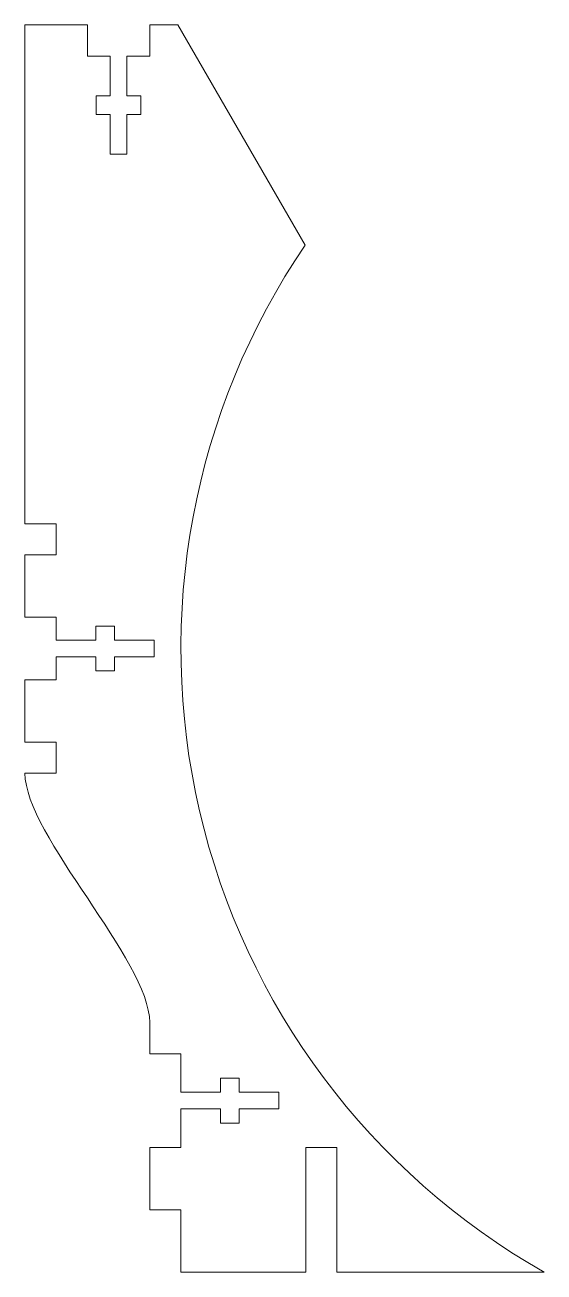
# Model space of a CAD drawing. Header units: inches. Extents: x -7 to -2.8, y 0 to 10.
import ezdxf

# ---------------------------------------------------------------- set-up
doc = ezdxf.new("R2010")
doc.units = ezdxf.units.IN
doc.layers.get('0').update_dxf_attribs({"linetype": 'CONTINUOUS', "lineweight": 0})

msp = doc.modelspace()

# ---------------------------------------------------------------- linework, layer by layer
for p, q in [((-6.5, 10), (-7, 10)), ((-7, 6), (-7, 10)), ((-6.5, 9.75), (-6.5, 10)), ((-6, 10), (-6, 9.75)), ((-6, 10), (-5.7735, 10)), ((-5.7735, 10), (-4.7541, 8.2343)), ((-6.5, 9.75), (-6.3175, 9.75)), ((-6.3175, 9.4325), (-6.3175, 9.75)), ((-6.1825, 9.4325), (-6.1825, 9.75)), ((-6.1825, 9.75), (-6, 9.75)), ((-6.43, 9.2825), (-6.43, 9.4325)), ((-6.43, 9.4325), (-6.3175, 9.4325)), ((-6.07, 9.4325), (-6.1825, 9.4325)), ((-6.07, 9.2825), (-6.07, 9.4325)), ((-6.3175, 9.2825), (-6.43, 9.2825)), ((-6.3175, 8.965), (-6.3175, 9.2825)), ((-6.1825, 8.965), (-6.1825, 9.2825)), ((-6.1825, 9.2825), (-6.07, 9.2825)), ((-6.3175, 8.965), (-6.1825, 8.965)), ((-7, 6), (-6.75, 6)), ((-6.75, 5.75), (-6.75, 6)), ((-7, 5.25), (-7, 5.75)), ((-7, 5.75), (-6.75, 5.75)), ((-7, 5.25), (-6.75, 5.25)), ((-6.75, 5.25), (-6.75, 5.0675)), ((-6.2825, 5.18), (-6.4325, 5.18)), ((-6.4325, 5.18), (-6.4325, 5.0675)), ((-6.2825, 5.0675), (-6.2825, 5.18)), ((-6.4325, 5.0675), (-6.75, 5.0675)), ((-5.965, 5.0675), (-6.2825, 5.0675)), ((-5.965, 4.9325), (-5.965, 5.0675)), ((-6.4325, 4.9325), (-6.75, 4.9325)), ((-6.75, 4.9325), (-6.75, 4.75)), ((-6.4325, 4.82), (-6.4325, 4.9325)), ((-5.965, 4.9325), (-6.2825, 4.9325)), ((-6.2825, 4.9325), (-6.2825, 4.82)), ((-6.2825, 4.82), (-6.4325, 4.82)), ((-7, 4.75), (-6.75, 4.75)), ((-7, 4.75), (-7, 4.25)), ((-7, 4.25), (-6.75, 4.25)), ((-6.75, 4), (-6.75, 4.25)), ((-7, 4), (-6.75, 4)), ((-6, 1.75), (-6, 2)), ((-5.75, 1.75), (-6, 1.75)), ((-5.75, 1.4425), (-5.75, 1.75)), ((-5.2825, 1.555), (-5.4325, 1.555)), ((-5.4325, 1.555), (-5.4325, 1.4425)), ((-5.2825, 1.4425), (-5.2825, 1.555)), ((-5.4325, 1.4425), (-5.75, 1.4425)), ((-4.965, 1.4425), (-5.2825, 1.4425)), ((-4.965, 1.3075), (-4.965, 1.4425)), ((-5.4325, 1.3075), (-5.75, 1.3075)), ((-5.75, 1), (-5.75, 1.3075)), ((-5.4325, 1.195), (-5.4325, 1.3075)), ((-4.965, 1.3075), (-5.2825, 1.3075)), ((-5.2825, 1.3075), (-5.2825, 1.195)), ((-5.2825, 1.195), (-5.4325, 1.195)), ((-5.75, 1), (-6, 1)), ((-6, 1), (-6, 0.5)), ((-4.5, 1), (-4.75, 1)), ((-4.75, 1), (-4.75, 0)), ((-4.5, 1), (-4.5, 0)), ((-5.75, 0.5), (-6, 0.5)), ((-5.75, 0.5), (-5.75, 0)), ((-5.75, 0), (-4.75, 0)), ((-4.5, 0), (-2.8395, 0))]:
    msp.add_line(p, q)
msp.add_arc((0, 5), 5.75, 145.77146, 240.40815)
msp.add_open_spline([(-7, 4), (-7, 3.75), (-6.5, 3), (-6, 2.25), (-6, 2)], degree=3)

doc.saveas('drawing.dxf')
